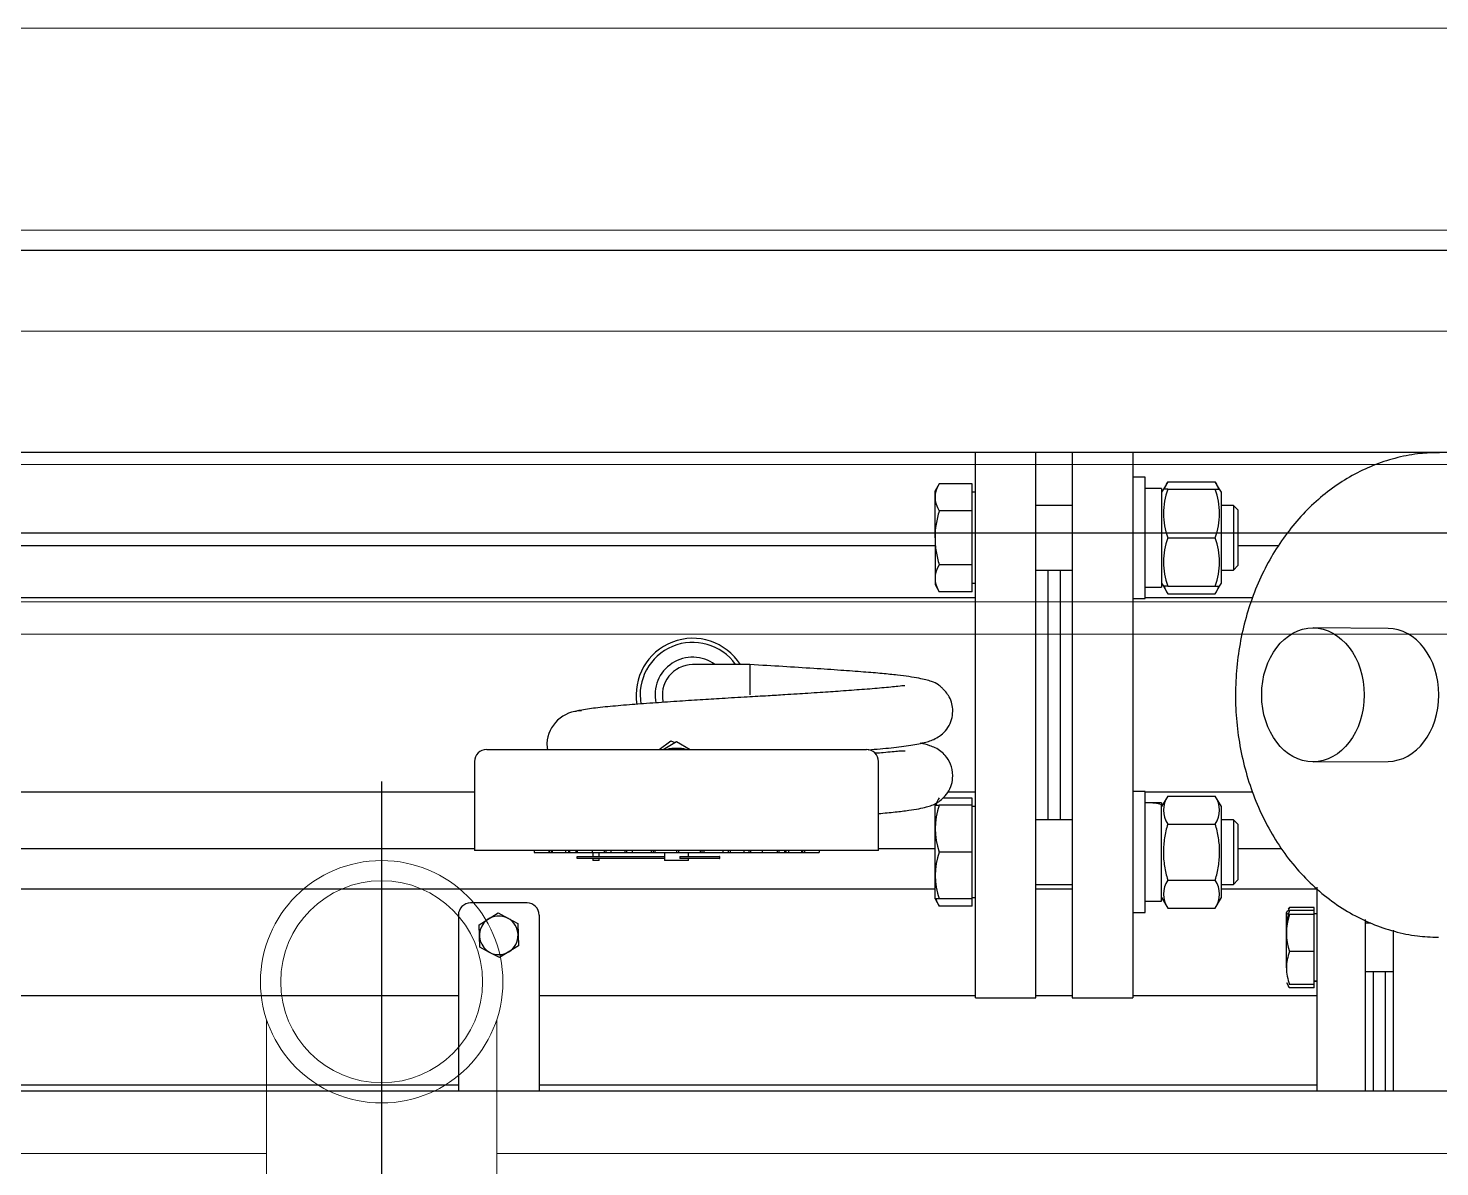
# Model space of a CAD drawing. Extents: x -681219 to -550379, y -242630 to -158199.
# Drawn here: x -642931.9 to -642582.4, y -221867.3 to -221585.5 of the extents above; entities that cross this region are included whole.
import ezdxf
from ezdxf.lldxf.tags import DXFTag

# ---------------------------------------------------------------- set-up
doc = ezdxf.new("R2010")
doc.units = 0
doc.header["$LTSCALE"] = 1000
doc.layers.get('0').update_dxf_attribs({"linetype": 'CONTINUOUS'})
for name, color, linetype in [('27040600017', 7, 'CONTINUOUS'), ('AAC0603001', 7, 'CONTINUOUS'), ('AAC1205501', 7, 'CONTINUOUS'), ('AAC1606501', 7, 'CONTINUOUS'), ('center', 253, 'CENTER2'), ('DK0002956', 7, 'CONTINUOUS'), ('FAA01601', 7, 'CONTINUOUS'), ('GAB01601', 7, 'CONTINUOUS'), ('GAE01601', 7, 'CONTINUOUS'), ('MYGL00710001', 7, 'CONTINUOUS'), ('MYGL00710003', 7, 'CONTINUOUS'), ('MYGL00710022', 7, 'CONTINUOUS'), ('MYGL00710027', 7, 'CONTINUOUS'), ('MYGL00710065', 7, 'CONTINUOUS'), ('MYGL011003981', 7, 'CONTINUOUS'), ('MYGL011014852', 7, 'CONTINUOUS'), ('MYGL011015892', 7, 'CONTINUOUS'), ('MYGL01110015', 7, 'CONTINUOUS'), ('S01010201512', 7, 'CONTINUOUS'), ('S02010102', 7, 'CONTINUOUS'), ('S02010501', 7, 'CONTINUOUS')]:
    doc.layers.add(name, color=color, linetype=linetype)
doc.layers.add('famsun', color=7, linetype='CONTINUOUS', lineweight=0)
tags = doc.linetypes.add('CENTER2', pattern=[28.575, 19.05, -3.175, 3.175, -3.175]).pattern_tags.tags
tags[10:11] = [DXFTag(74, 4), DXFTag(75, 0), DXFTag(340, '0'), DXFTag(46, 0.0), DXFTag(50, 0.0), DXFTag(44, 0.0), DXFTag(45, 0.0)]
tags[8:9] = [DXFTag(74, 4), DXFTag(75, 0), DXFTag(340, '0'), DXFTag(46, 0.0), DXFTag(50, 0.0), DXFTag(44, 0.0), DXFTag(45, 0.0)]
tags[6:7] = [DXFTag(74, 4), DXFTag(75, 0), DXFTag(340, '0'), DXFTag(46, 0.0), DXFTag(50, 0.0), DXFTag(44, 0.0), DXFTag(45, 0.0)]
tags[4:5] = [DXFTag(74, 4), DXFTag(75, 0), DXFTag(340, '0'), DXFTag(46, 0.0), DXFTag(50, 0.0), DXFTag(44, 0.0), DXFTag(45, 0.0)]

# ---------------------------------------------------------------- blocks, each defined once
blk = doc.blocks.new('MYGL007B0001XY_A-MYGL165_1_V_1', base_point=(16242.13, -1235.9))
at = {"color": 0, "linetype": 'ByBlock', "lineweight": -2}
for p, q in [((17982.13, -740.9), (14502.13, -740.9)), ((17982.13, -790.9), (14502.13, -790.9)), ((14833.13, -815.9), (16016.83, -815.9)), ((16016.83, -848.9), (14643.13, -848.9)), ((14643.13, -882.9), (16016.83, -882.9)), ((14862.13, -890.9), (15625.63, -890.9)), ((15625.63, -890.9), (15979.63, -890.9)), ((15782.63, -986.26), (15782.63, -1050.89)), ((15839.63, -1050.9), (15839.63, -986.26)), ((15782.63, -1019.4), (15506.13, -1019.4)), ((16204.63, -1019.4), (15839.63, -1019.4))]:
    blk.add_line(p, q, dxfattribs=at)
for radius in [30, 25]:
    blk.add_circle((15811.13, -976.9), radius, dxfattribs=at)
at = {"layer": 'center', "ltscale": 24.218851}
blk.add_line((14605.19, -865.9), (18153.88, -865.9), dxfattribs=at)
at = {"layer": 'center', "ltscale": 1.708984}
blk.add_line((15811.13, -927.32), (15811.13, -1360.79), dxfattribs=at)
blk = doc.blocks.new('SJGL165-F')
at = {"layer": '27040600017', "color": 7, "linetype": 'Continuous'}
for p, q in [((20006.38, -4333.35), (19992.38, -4333.35)), ((20006.52, -4333.35), (20006.38, -4333.35)), ((19941.39, -4354.35), (20035.39, -4354.35)), ((19984.1, -4354.35), (19986.99, -4352.23)), ((19985.04, -4354.35), (19988.39, -4352.42)), ((19986.99, -4352.23), (19987.95, -4352.65)), ((19986.99, -4352.23), (19987.98, -4352.66)), ((19986.99, -4352.23), (19986.99, -4352.23)), ((19988.39, -4352.42), (19991.74, -4354.35)), ((19988.39, -4352.42), (19988.39, -4352.42)), ((19988.39, -4352.42), (19991.74, -4354.35)), ((19938.39, -4357.35), (19938.39, -4379.35)), ((20038.39, -4379.35), (20038.39, -4357.35)), ((20038.39, -4379.35), (19938.39, -4379.35)), ((19953.11, -4379.35), (19953.11, -4379.85)), ((19953.11, -4379.85), (19956.81, -4379.85)), ((19956.81, -4379.35), (19956.81, -4379.85)), ((19956.81, -4379.85), (19956.91, -4379.85)), ((19956.91, -4379.35), (19956.91, -4379.85)), ((19956.91, -4379.85), (19957.44, -4379.85)), ((19957.44, -4379.35), (19957.44, -4379.85)), ((19957.44, -4379.85), (19957.63, -4379.85)), ((19957.63, -4379.35), (19957.63, -4379.85)), ((19957.63, -4379.85), (19960.87, -4379.85)), ((19960.87, -4379.35), (19960.87, -4379.85)), ((19960.87, -4379.85), (19961.62, -4379.85)), ((19961.62, -4379.35), (19961.62, -4379.85)), ((19961.62, -4379.85), (19961.9, -4379.85)), ((19961.9, -4379.35), (19961.9, -4379.85)), ((19961.9, -4379.85), (19963.44, -4379.85)), ((19963.44, -4379.35), (19963.44, -4379.85)), ((19963.44, -4379.85), (19963.8, -4379.85)), ((19963.76, -4380.85), (19985.39, -4380.85)), ((19963.76, -4381.35), (19963.76, -4380.85)), ((19985.39, -4381.35), (19963.76, -4381.35)), ((19963.8, -4379.35), (19963.8, -4379.85)), ((19963.8, -4379.85), (19967.53, -4379.85)), ((19967.53, -4379.35), (19967.53, -4379.85)), ((19967.53, -4379.85), (19970.44, -4379.85)), ((19967.7, -4379.85), (19967.7, -4380.85)), ((19967.7, -4381.35), (19967.7, -4381.85)), ((19969.2, -4381.85), (19967.7, -4381.85)), ((19969.2, -4380.85), (19969.2, -4379.85)), ((19969.2, -4381.85), (19969.2, -4381.35)), ((19970.5, -4379.35), (19970.5, -4379.85)), ((19970.5, -4379.85), (19970.92, -4379.85)), ((19970.92, -4379.35), (19970.92, -4379.85)), ((19970.92, -4379.85), (19972.14, -4379.85)), ((19972.14, -4379.35), (19972.14, -4379.85)), ((19972.14, -4379.85), (19975.57, -4379.85)), ((19975.57, -4379.35), (19975.57, -4379.85)), ((19975.57, -4379.85), (19976.03, -4379.85)), ((19976.03, -4379.35), (19976.03, -4379.85)), ((19976.03, -4379.85), (19977.37, -4379.85)), ((19977.37, -4379.35), (19977.37, -4379.85)), ((19977.37, -4379.85), (19981.02, -4379.85)), ((19981.02, -4379.85), (19982.11, -4379.85)), ((19982.11, -4379.35), (19982.11, -4379.85)), ((19982.11, -4379.85), (19982.6, -4379.85)), ((19982.6, -4379.35), (19982.6, -4379.85)), ((19982.6, -4379.85), (19983.03, -4379.85)), ((19983.03, -4379.35), (19983.03, -4379.85)), ((19983.03, -4379.85), (19988.39, -4379.85)), ((19985.39, -4379.85), (19985.39, -4381.85)), ((19991.39, -4381.85), (19985.39, -4381.85)), ((19988.39, -4379.35), (19988.39, -4379.85)), ((19988.39, -4379.85), (19988.89, -4379.85)), ((19988.89, -4379.35), (19988.89, -4379.85)), ((19988.89, -4379.35), (19988.89, -4379.85)), ((19988.89, -4379.85), (19994.24, -4379.85)), ((19988.89, -4379.85), (19988.89, -4379.85)), ((19989.17, -4380.85), (19992.53, -4380.85)), ((19989.17, -4380.85), (19989.17, -4381.35)), ((19992.53, -4381.35), (19989.17, -4381.35)), ((19991.39, -4380.85), (19991.39, -4379.85)), ((19991.39, -4381.85), (19991.39, -4381.35)), ((19992.53, -4380.85), (19994, -4380.85)), ((19994, -4381.35), (19992.53, -4381.35)), ((19994, -4380.85), (19998.99, -4380.85)), ((19998.99, -4381.35), (19994, -4381.35)), ((19994.24, -4379.35), (19994.24, -4379.85)), ((19994.24, -4379.85), (19994.67, -4379.85)), ((19994.67, -4379.35), (19994.67, -4379.85)), ((19994.67, -4379.85), (19995.16, -4379.85)), ((19995.16, -4379.35), (19995.16, -4379.85)), ((19995.16, -4379.85), (19998.41, -4379.85)), ((19998.41, -4379.85), (19999.87, -4379.85)), ((19999.11, -4380.85), (19998.99, -4380.85)), ((19998.99, -4381.35), (19999.11, -4381.35)), ((19999.11, -4381.35), (19999.11, -4380.85)), ((19999.87, -4379.35), (19999.87, -4379.85)), ((19999.87, -4379.85), (20001.21, -4379.85)), ((20001.21, -4379.35), (20001.21, -4379.85)), ((20001.21, -4379.85), (20001.67, -4379.85)), ((20001.67, -4379.35), (20001.67, -4379.85)), ((20001.67, -4379.85), (20003.73, -4379.85)), ((20003.73, -4379.85), (20005.06, -4379.85)), ((20005.06, -4379.35), (20005.06, -4379.85)), ((20005.06, -4379.85), (20006.28, -4379.85)), ((20006.28, -4379.35), (20006.28, -4379.85)), ((20006.28, -4379.85), (20006.7, -4379.85)), ((20006.7, -4379.35), (20006.7, -4379.85)), ((20006.7, -4379.85), (20009.6, -4379.85)), ((20009.6, -4379.35), (20009.6, -4379.85)), ((20009.6, -4379.85), (20013.34, -4379.85)), ((20013.34, -4379.35), (20013.34, -4379.85)), ((20013.34, -4379.85), (20013.69, -4379.85)), ((20013.69, -4379.35), (20013.69, -4379.85)), ((20013.69, -4379.85), (20015.16, -4379.85)), ((20015.16, -4379.35), (20015.16, -4379.85)), ((20015.16, -4379.85), (20015.44, -4379.85)), ((20015.44, -4379.35), (20015.44, -4379.85)), ((20015.44, -4379.85), (20016.11, -4379.85)), ((20016.11, -4379.35), (20016.11, -4379.85)), ((20016.11, -4379.85), (20019.34, -4379.85)), ((20019.34, -4379.35), (20019.34, -4379.85)), ((20019.34, -4379.85), (20019.53, -4379.85)), ((20019.53, -4379.35), (20019.53, -4379.85)), ((20019.53, -4379.85), (20019.97, -4379.85)), ((20019.97, -4379.35), (20019.97, -4379.85)), ((20019.97, -4379.85), (20020.07, -4379.85)), ((20020.07, -4379.35), (20020.07, -4379.85)), ((20020.07, -4379.85), (20023.67, -4379.85)), ((20023.67, -4379.35), (20023.67, -4379.85)), ((20023.67, -4379.35), (20023.67, -4379.85))]:
    blk.add_line(p, q, dxfattribs=at)
for centre, radius, start, end in [((19992.38, -4340.85), 7.5, 90, 194.3638), ((19964.87, -4353.42), 8.64, 90.1942, 176.2094), ((19941.39, -4357.35), 3, 90, 180), ((19964.87, -4352.28), 8.64, 183.7916, 193.6953), ((19988.39, -4364.85), 10.77, 77.1914, 102.8086), ((20035.39, -4357.35), 3, 0, 90)]:
    blk.add_arc(centre, radius, start, end, dxfattribs=at)
blk.add_ellipse((20006.52, -4340.85), major_axis=(0, -7.5), ratio=0.000029, start_param=3.141593, end_param=4.712389, dxfattribs=at)
for points, knots in [([(20056.79, -4344.85), (20056.75, -4344.19), (20056.66, -4343.11), (20055.99, -4341.43), (20055.24, -4340.32), (20054.66, -4339.67), (20054.32, -4339.33), (20053.83, -4338.86), (20053.7, -4338.71), (20052.86, -4338.08), (20051.47, -4337.46), (20048.3, -4336.65), (20044.09, -4336.06), (20039.27, -4335.56), (20034.61, -4335.18), (20028.95, -4334.76), (20022.3, -4334.31), (20014.54, -4333.82), (20009.54, -4333.53), (20006.52, -4333.35)], [0, 0, 0, 0, 0.026016, 0.049657, 0.069295, 0.077326, 0.084258, 0.090516, 0.117289, 0.142123, 0.222103, 0.324651, 0.453793, 0.527652, 0.607194, 0.694943, 0.790599, 0.892909, 1, 1, 1, 1]), ([(20044.9, -4338.63), (20044.88, -4338.61), (20044.7, -4338.55), (20043.32, -4338.72), (20039.52, -4339.14), (20034.59, -4339.52), (20029.34, -4339.91), (20024.75, -4340.23), (20021.08, -4340.47), (20018.14, -4340.66), (20014.85, -4340.86), (20010.74, -4341.11), (20005.54, -4341.41), (19999.89, -4341.74), (19994.03, -4342.1), (19988.22, -4342.48), (19982.26, -4342.89), (19976.43, -4343.32), (19971.01, -4343.79), (19966.46, -4344.32), (19964.1, -4344.74), (19963.36, -4344.97), (19963.25, -4345)], [0.1014527, 0.1014527, 0.1014527, 0.1014527, 0.1136637, 0.1633229, 0.2225139, 0.2779028, 0.3270422, 0.369503, 0.3937403, 0.414577, 0.4375353, 0.4680693, 0.5058056, 0.5515674, 0.5917132, 0.6366903, 0.6861031, 0.7392666, 0.7965972, 0.859889, 0.928216, 0.9412828, 0.9412828, 0.9412828, 0.9412828]), ([(20035.87, -4354.43), (20037.88, -4354.27), (20041.7, -4353.94), (20046.39, -4353.38), (20050.09, -4352.58), (20052.59, -4351.83), (20055.29, -4349.73), (20056.59, -4347.03), (20056.73, -4345.64), (20056.79, -4344.85)], [0.7043134, 0.7043134, 0.7043134, 0.7043134, 0.7610029, 0.8191931, 0.8715701, 0.9176725, 0.9605424, 0.9811741, 1, 1, 1, 1]), ([(20056.79, -4360.85), (20056.67, -4359.77), (20056.48, -4358.07), (20055.04, -4355.87), (20053.17, -4354.22), (20051.31, -4353.43), (20049.56, -4352.97), (20048.72, -4352.78)], [0, 0, 0, 0, 0.024531, 0.0461348, 0.0621063, 0.1077933, 0.1458372, 0.1458372, 0.1458372, 0.1458372]), ([(20044.96, -4354.79), (20044.95, -4354.77), (20044.77, -4354.72), (20043.55, -4354.79), (20040.7, -4355.07), (20038.31, -4355.26), (20037.61, -4355.31)], [0.1887317, 0.1887317, 0.1887317, 0.1887317, 0.2274017, 0.327481, 0.454229, 0.5019068, 0.5019068, 0.5019068, 0.5019068]), ([(20038.41, -4370.22), (20039.88, -4370.09), (20042.57, -4369.84), (20045.83, -4369.44), (20048.34, -4369.03), (20050.15, -4368.64), (20051.59, -4368.17), (20052.72, -4367.71), (20054.37, -4366.51), (20055.63, -4365.05), (20056.6, -4363.04), (20056.73, -4361.67), (20056.79, -4360.85)], [0.4788401, 0.4788401, 0.4788401, 0.4788401, 0.562937, 0.6433834, 0.7127028, 0.7763746, 0.8249918, 0.8729759, 0.899374, 0.9308913, 0.9654707, 1, 1, 1, 1])]:
    blk.add_open_spline(points, degree=3, knots=knots, dxfattribs=at)
blk.add_rational_spline([(20006.52, -4333.37), (20006.52, -4333.44), (20006.52, -4333.74), (20006.52, -4334.25)], [0.500510777188, 0.502856886093, 0.513285130101, 0.531795509215], degree=3, dxfattribs=at)
at = {"layer": 'AAC0603001', "color": 7, "linetype": 'Continuous'}
for p, q in [((19939.52, -4397.74), (19944.21, -4394.83)), ((19944.21, -4394.83), (19946.65, -4396.14)), ((19946.65, -4396.14), (19949.08, -4397.45)), ((19939.68, -4403.26), (19939.52, -4397.74)), ((19949.08, -4397.45), (19949.25, -4402.97)), ((19942.12, -4404.57), (19939.68, -4403.26)), ((19949.25, -4402.97), (19944.55, -4405.87)), ((19944.55, -4405.87), (19942.12, -4404.57))]:
    blk.add_line(p, q, dxfattribs=at)
for start, end in [(61.7453, 241.7453), (241.7453, 61.7453)]:
    blk.add_arc((19944.38, -4400.35), 4.78, start, end, dxfattribs=at)
at = {"layer": 'AAC1205501', "color": 7, "linetype": 'Continuous'}
for p, q in [((20139.38, -4408.44), (20139.38, -4394.67)), ((20146.28, -4393.43), (20140.16, -4393.43)), ((20146.28, -4394.2), (20140.16, -4394.2)), ((20146.28, -4395.24), (20140.16, -4395.24)), ((20146.28, -4394.2), (20146.28, -4393.43)), ((20146.28, -4395.24), (20146.28, -4394.2)), ((20146.88, -4395.05), (20146.28, -4395.05)), ((20146.28, -4404.38), (20146.28, -4395.24)), ((20160.28, -4397.35), (20158.88, -4397.35)), ((20146.28, -4404.38), (20140.16, -4404.38)), ((20146.28, -4412.49), (20146.28, -4404.38)), ((20158.88, -4409.35), (20165.88, -4409.35)), ((20139.38, -4412.07), (20139.89, -4412.94)), ((20146.28, -4412.49), (20140.16, -4412.49)), ((20146.28, -4413.36), (20140.16, -4413.36)), ((20146.28, -4411.65), (20146.88, -4411.65)), ((20146.28, -4411.7), (20146.88, -4411.7)), ((20146.28, -4413.36), (20146.28, -4412.49))]:
    blk.add_line(p, q, dxfattribs=at)
for centre, radius, start, end in [((20151.34, -4398.44), 11.96, 159.2469, 179.1171), ((20153.38, -4399.81), 13.99, 160.9265, 199.0719), ((20142.51, -4395.48), 3.12, 139.0567, 148.9524), ((20146.01, -4396.55), 6.63, 151.9743, 157.92), ((20151.34, -4408.62), 11.96, 159.2469, 179.1171), ((20151.33, -4408.26), 11.95, 180.8751, 200.7609), ((20142.51, -4411.32), 3.12, 211.0476, 220.9433)]:
    blk.add_arc(centre, radius, start, end, dxfattribs=at)
blk.add_open_spline([(20140.16, -4394.2), (20139.92, -4394.29), (20139.73, -4394.37), (20139.46, -4394.54), (20139.38, -4394.63), (20139.38, -4394.76), (20139.4, -4394.81), (20139.47, -4394.9), (20139.52, -4394.94), (20139.73, -4395.07), (20139.92, -4395.15), (20140.16, -4395.24)], degree=3, knots=[0, 0, 0, 0, 0.25, 0.25, 0.5, 0.5, 0.625, 0.625, 0.75, 0.75, 1, 1, 1, 1], dxfattribs=at)
at = {"layer": 'AAC1606501', "color": 7, "linetype": 'Continuous'}
for p, q in [((20053.42, -4288.59), (20052.38, -4290.38)), ((20052.38, -4301.96), (20052.38, -4290.38)), ((20061.58, -4288.59), (20053.42, -4288.59)), ((20061.58, -4295.27), (20061.58, -4288.59)), ((20062.38, -4290.71), (20061.58, -4290.71)), ((20086.38, -4293.96), (20077.38, -4293.96)), ((20126.26, -4293.96), (20123.28, -4293.96)), ((20126.26, -4293.96), (20126.26, -4309.96)), ((20127.38, -4295.08), (20126.26, -4293.96)), ((20061.58, -4295.27), (20053.42, -4295.27)), ((20061.58, -4308.65), (20061.58, -4295.27)), ((20127.38, -4295.08), (20127.38, -4308.84)), ((20052.38, -4301.96), (20052.38, -4313.54)), ((20061.58, -4308.65), (20053.42, -4308.65)), ((20061.58, -4315.34), (20061.58, -4308.65)), ((20126.26, -4309.96), (20127.38, -4308.84)), ((20077.38, -4309.96), (20086.38, -4309.96)), ((20123.28, -4309.96), (20126.26, -4309.96)), ((20052.38, -4313.54), (20053.42, -4315.34)), ((20061.58, -4315.34), (20053.42, -4315.34)), ((20061.58, -4313.21), (20062.38, -4313.21)), ((20052.71, -4367.6), (20052.38, -4368.16)), ((20052.38, -4391.33), (20052.38, -4368.16)), ((20052.38, -4368.16), (20053.42, -4368.16)), ((20061.58, -4368.16), (20053.42, -4368.16)), ((20061.58, -4366.37), (20054.39, -4366.37)), ((20061.58, -4368.16), (20061.58, -4366.37)), ((20061.58, -4379.74), (20061.58, -4368.16)), ((20062.38, -4368.49), (20061.58, -4368.49)), ((20086.38, -4371.74), (20077.38, -4371.74)), ((20126.26, -4371.74), (20123.28, -4371.74)), ((20126.26, -4371.74), (20126.26, -4387.74)), ((20127.38, -4372.86), (20126.26, -4371.74)), ((20127.38, -4372.86), (20127.38, -4386.62)), ((20061.58, -4379.74), (20053.42, -4379.74)), ((20061.58, -4391.33), (20061.58, -4379.74)), ((20077.38, -4387.74), (20086.38, -4387.74)), ((20123.28, -4387.74), (20126.26, -4387.74)), ((20126.26, -4387.74), (20127.38, -4386.62)), ((20053.42, -4391.33), (20052.38, -4391.33)), ((20052.38, -4391.33), (20053.42, -4393.12)), ((20061.58, -4391.33), (20053.42, -4391.33)), ((20061.58, -4390.99), (20062.38, -4390.99)), ((20061.58, -4393.12), (20061.58, -4391.33)), ((20061.58, -4393.12), (20053.42, -4393.12))]:
    blk.add_line(p, q, dxfattribs=at)
for centre, radius, start, end in [((20058.38, -4291.93), 5.99, 146.0398, 213.9573), ((20058.38, -4311.99), 5.99, 146.0429, 213.96), ((20069.26, -4373.95), 16.86, 159.9161, 200.0855), ((20058.38, -4369.71), 5.99, 146.0398, 164.7226), ((20069.26, -4385.53), 16.86, 159.9144, 200.0839), ((20058.38, -4389.77), 5.99, 195.2185, 213.96)]:
    blk.add_arc(centre, radius, start, end, dxfattribs=at)
for points, knots in [([(20053.42, -4295.27), (20053.1, -4296.36), (20052.84, -4297.48), (20052.48, -4299.71), (20052.38, -4300.83), (20052.38, -4301.96)], [0, 0, 0, 0, 0.5, 0.5, 1, 1, 1, 1]), ([(20052.38, -4301.96), (20052.38, -4302.53), (20052.41, -4303.09), (20052.5, -4304.23), (20052.57, -4304.8), (20052.84, -4306.47), (20053.1, -4307.57), (20053.42, -4308.65)], [0, 0, 0, 0, 0.25, 0.25, 0.5, 0.5, 1, 1, 1, 1])]:
    blk.add_open_spline(points, degree=3, knots=knots, dxfattribs=at)
at = {"layer": 'DK0002956', "color": 7, "linetype": 'Continuous'}
for p, q in [((20164.56, -4324.39), (20146.01, -4324.28)), ((20146.01, -4357.42), (20164.56, -4357.32))]:
    blk.add_line(p, q, dxfattribs=at)
blk.add_ellipse((20145.95, -4340.85), major_axis=(0, -16.57), ratio=0.766044, dxfattribs=at)
blk.add_ellipse((20164.5, -4340.85), major_axis=(0, -16.46), ratio=0.766044, start_param=0.0044, end_param=3.137193, dxfattribs=at)
blk.add_open_spline([(20177.29, -4280.9), (20175.54, -4280.93), (20172.3, -4281.02), (20166.88, -4282.02), (20161.47, -4283.73), (20156.24, -4286.14), (20151.29, -4289.2), (20146.65, -4292.89), (20142.39, -4297.18), (20138.54, -4302.02), (20135.16, -4307.36), (20132.3, -4313.14), (20129.99, -4319.29), (20128.28, -4325.72), (20127.17, -4332.35), (20126.69, -4339.1), (20126.84, -4345.88), (20127.63, -4352.62), (20129.06, -4359.23), (20131.11, -4365.63), (20133.78, -4371.74), (20137.03, -4377.47), (20140.84, -4382.73), (20145.16, -4387.44), (20149.92, -4391.52), (20155.04, -4394.92), (20160.46, -4397.58), (20166.03, -4399.47), (20171.69, -4400.62), (20175.11, -4400.76), (20177.03, -4400.82)], degree=3, knots=[0, 0, 0, 0, 0.028712, 0.062797, 0.096861, 0.131054, 0.16551, 0.200331, 0.235577, 0.271256, 0.307332, 0.343736, 0.380387, 0.417208, 0.454144, 0.491165, 0.52826, 0.565436, 0.602697, 0.640045, 0.677454, 0.71487, 0.752204, 0.789338, 0.826142, 0.8625, 0.898342, 0.933657, 0.968493, 1, 1, 1, 1], dxfattribs=at)
at = {"layer": 'FAA01601', "color": 7, "linetype": 'Continuous'}
for p, q in [((20108.92, -4289.96), (20108.48, -4290.71)), ((20109.99, -4288.1), (20108.92, -4289.96)), ((20109.99, -4289.96), (20108.92, -4289.96)), ((20109.99, -4288.1), (20121.78, -4288.1)), ((20109.99, -4289.96), (20121.78, -4289.96)), ((20122.85, -4289.96), (20121.78, -4288.1)), ((20121.78, -4289.96), (20122.85, -4289.96)), ((20123.28, -4290.71), (20122.85, -4289.96)), ((20123.28, -4313.21), (20123.28, -4290.71)), ((20109.99, -4301.96), (20121.78, -4301.96)), ((20108.48, -4313.21), (20108.92, -4313.96)), ((20109.99, -4313.96), (20108.92, -4313.96)), ((20108.92, -4313.96), (20109.99, -4315.82)), ((20109.99, -4313.96), (20121.78, -4313.96)), ((20109.99, -4315.82), (20121.78, -4315.82)), ((20121.78, -4313.96), (20122.85, -4313.96)), ((20121.78, -4315.82), (20122.85, -4313.96)), ((20122.85, -4313.96), (20123.28, -4313.21)), ((20109.99, -4365.89), (20108.48, -4368.49)), ((20109.99, -4365.89), (20121.78, -4365.89)), ((20123.28, -4368.49), (20121.78, -4365.89)), ((20123.28, -4390.99), (20123.28, -4368.49)), ((20109.99, -4372.81), (20121.78, -4372.81)), ((20109.99, -4386.67), (20121.78, -4386.67)), ((20108.48, -4390.99), (20109.99, -4393.6)), ((20121.78, -4393.6), (20123.28, -4390.99)), ((20109.99, -4393.6), (20121.78, -4393.6))]:
    blk.add_line(p, q, dxfattribs=at)
for centre, radius, start, end in [((20126.4, -4295.96), 17.47, 159.9161, 200.0855), ((20115.13, -4291.57), 6.2, 146.0398, 164.7226), ((20116.63, -4291.57), 6.2, 15.2185, 33.96), ((20105.37, -4295.96), 17.47, 339.9144, 20.0839), ((20126.4, -4307.96), 17.47, 159.9144, 200.0839), ((20105.37, -4307.96), 17.47, 339.9161, 20.0855), ((20115.13, -4312.35), 6.2, 195.2185, 213.96), ((20116.63, -4312.35), 6.2, 326.0398, 344.7226), ((20115.13, -4369.35), 6.2, 146.0398, 213.9573), ((20116.63, -4369.35), 6.2, 326.0429, 33.96), ((20115.13, -4390.14), 6.2, 146.0429, 213.96), ((20116.63, -4390.14), 6.2, 326.0398, 33.9573)]:
    blk.add_arc(centre, radius, start, end, dxfattribs=at)
for points, knots in [([(20109.99, -4372.81), (20109.66, -4373.94), (20109.39, -4375.1), (20109.02, -4377.41), (20108.92, -4378.57), (20108.92, -4380.33), (20108.94, -4380.92), (20109.04, -4382.1), (20109.11, -4382.68), (20109.39, -4384.42), (20109.66, -4385.55), (20109.99, -4386.67)], [0, 0, 0, 0, 0.25, 0.25, 0.5, 0.5, 0.625, 0.625, 0.75, 0.75, 1, 1, 1, 1]), ([(20121.78, -4386.67), (20122.1, -4385.55), (20122.37, -4384.42), (20122.65, -4382.68), (20122.73, -4382.1), (20122.82, -4380.92), (20122.85, -4380.33), (20122.85, -4378.57), (20122.75, -4377.41), (20122.38, -4375.1), (20122.1, -4373.94), (20121.78, -4372.81)], [0, 0, 0, 0, 0.25, 0.25, 0.375, 0.375, 0.5, 0.5, 0.75, 0.75, 1, 1, 1, 1])]:
    blk.add_open_spline(points, degree=3, knots=knots, dxfattribs=at)
at = {"layer": 'GAB01601', "color": 7, "linetype": 'Continuous'}
for p, q in [((20104.38, -4286.96), (20101.38, -4286.96)), ((20104.38, -4316.96), (20104.38, -4286.96)), ((20101.38, -4316.96), (20104.38, -4316.96)), ((20104.38, -4364.74), (20101.38, -4364.74)), ((20104.38, -4394.74), (20104.38, -4364.74)), ((20101.38, -4394.74), (20104.38, -4394.74))]:
    blk.add_line(p, q, dxfattribs=at)
at = {"layer": 'GAE01601', "color": 7, "linetype": 'Continuous'}
for p, q in [((20108.48, -4289.76), (20104.38, -4289.76)), ((20108.48, -4289.76), (20108.48, -4314.16)), ((20104.38, -4314.16), (20108.48, -4314.16)), ((20104.98, -4367.54), (20104.38, -4367.54)), ((20107.88, -4367.54), (20104.98, -4367.54)), ((20108.48, -4367.54), (20107.88, -4367.54)), ((20108.48, -4367.56), (20108.48, -4367.54)), ((20108.48, -4367.56), (20108.48, -4368.06)), ((20108.48, -4391.94), (20108.48, -4368.06)), ((20104.38, -4391.94), (20108.48, -4391.94))]:
    blk.add_line(p, q, dxfattribs=at)
for centre, start, end in [((20104.98, -4379.74), 73.3305, 90), ((20107.88, -4379.74), 87.179, 96.8238)]:
    blk.add_arc(centre, 12.2, start, end, dxfattribs=at)
at = {"layer": 'MYGL00710001', "color": 7, "linetype": 'Continuous'}
for radius, start, end in [(14, 32.3924, 189.6219), (13, 35.2344, 190.0945), (9.32, 53.6209, 192.4187)]:
    blk.add_arc((19992.38, -4340.85), radius, start, end, dxfattribs=at)
at = {"layer": 'MYGL00710003', "color": 7, "linetype": 'Continuous'}
for p, q in [((21224.38, -4230.85), (17744.38, -4230.85)), ((21224.38, -4280.85), (17744.38, -4280.85))]:
    blk.add_line(p, q, dxfattribs=at)
at = {"layer": 'MYGL00710022', "color": 7, "linetype": 'Continuous'}
for p, q in [((19809.38, -4303.85), (20052.38, -4303.85)), ((20127.38, -4303.85), (20137.51, -4303.85)), ((19809.38, -4378.85), (19938.39, -4378.85)), ((20038.39, -4378.85), (20052.38, -4378.85)), ((20127.38, -4378.85), (20138.18, -4378.85))]:
    blk.add_line(p, q, dxfattribs=at)
at = {"layer": 'MYGL00710027', "color": 7, "linetype": 'Continuous'}
for p, q in [((19951.38, -4392.35), (19937.38, -4392.35)), ((19934.38, -4395.35), (19934.38, -4410.86)), ((19954.38, -4395.35), (19954.38, -4410.86)), ((19934.38, -4410.86), (19934.38, -4412.9)), ((19934.38, -4412.9), (19934.38, -4438.92)), ((19954.38, -4410.86), (19954.38, -4412.9)), ((19954.38, -4412.9), (19954.38, -4438.92))]:
    blk.add_line(p, q, dxfattribs=at)
for centre, start, end in [((19937.38, -4395.35), 90, 180), ((19951.38, -4395.35), 0, 90)]:
    blk.add_arc(centre, 3, start, end, dxfattribs=at)
at = {"layer": 'MYGL00710065', "color": 7, "linetype": 'Continuous'}
for p, q in [((20062.38, -4316.85), (19797.23, -4316.85)), ((19785.88, -4364.85), (19938.39, -4364.85)), ((20055.61, -4364.85), (20062.38, -4364.85))]:
    blk.add_line(p, q, dxfattribs=at)
at = {"layer": 'MYGL011003981', "color": 7, "linetype": 'Continuous'}
for p, q in [((20131.02, -4316.85), (20104.38, -4316.85)), ((20104.38, -4364.85), (20130.98, -4364.85))]:
    blk.add_line(p, q, dxfattribs=at)
at = {"layer": 'MYGL011014852', "color": 7, "linetype": 'Continuous'}
for p, q in [((19934.38, -4415.35), (19785.88, -4415.35)), ((20062.38, -4415.35), (19954.38, -4415.35)), ((20086.38, -4415.35), (20077.38, -4415.35)), ((20146.88, -4415.35), (20101.38, -4415.35)), ((19736.38, -4437.35), (19934.38, -4437.35)), ((19954.38, -4437.35), (20146.88, -4437.35))]:
    blk.add_line(p, q, dxfattribs=at)
at = {"layer": 'MYGL011015892', "color": 7, "linetype": 'Continuous'}
blk.add_line((20864.38, -4438.92), (19686.38, -4438.92), dxfattribs=at)
at = {"layer": 'MYGL01110015', "color": 7, "linetype": 'Continuous'}
for p, q in [((19809.27, -4388.85), (20052.38, -4388.85)), ((20077.38, -4388.85), (20086.38, -4388.85)), ((20123.28, -4388.85), (20146.88, -4388.85))]:
    blk.add_line(p, q, dxfattribs=at)
at = {"layer": 'S01010201512', "color": 7, "linetype": 'Continuous'}
for p, q in [((20165.88, -4438.92), (20165.88, -4399.11)), ((20163.88, -4438.92), (20163.88, -4409.4))]:
    blk.add_line(p, q, dxfattribs=at)
at = {"layer": 'S02010102', "color": 7, "linetype": 'Continuous'}
for p, q in [((20146.88, -4388.43), (20146.88, -4438.92)), ((20158.88, -4396.44), (20158.88, -4438.92)), ((20160.88, -4409.4), (20160.88, -4438.92))]:
    blk.add_line(p, q, dxfattribs=at)
at = {"layer": 'S02010501', "color": 7, "linetype": 'Continuous'}
for p, q in [((20062.38, -4415.85), (20062.38, -4280.85)), ((20077.38, -4415.85), (20077.38, -4280.85)), ((20086.38, -4280.85), (20086.38, -4415.85)), ((20101.38, -4280.85), (20101.38, -4415.85)), ((20080.38, -4371.74), (20080.38, -4309.96)), ((20083.38, -4309.96), (20083.38, -4371.74)), ((20062.38, -4415.85), (20077.38, -4415.85)), ((20086.38, -4415.85), (20101.38, -4415.85))]:
    blk.add_line(p, q, dxfattribs=at)

msp = doc.modelspace()

# ---------------------------------------------------------------- block references
msp.add_blockref('SJGL165-F', (-662759.7996, -217409.6891))
at = {"layer": 'famsun', "xscale": -1}
msp.add_blockref('MYGL007B0001XY_A-MYGL165_1_V_1', (-643275.4172, -222080.5414), dxfattribs=at)

doc.saveas('drawing.dxf')
